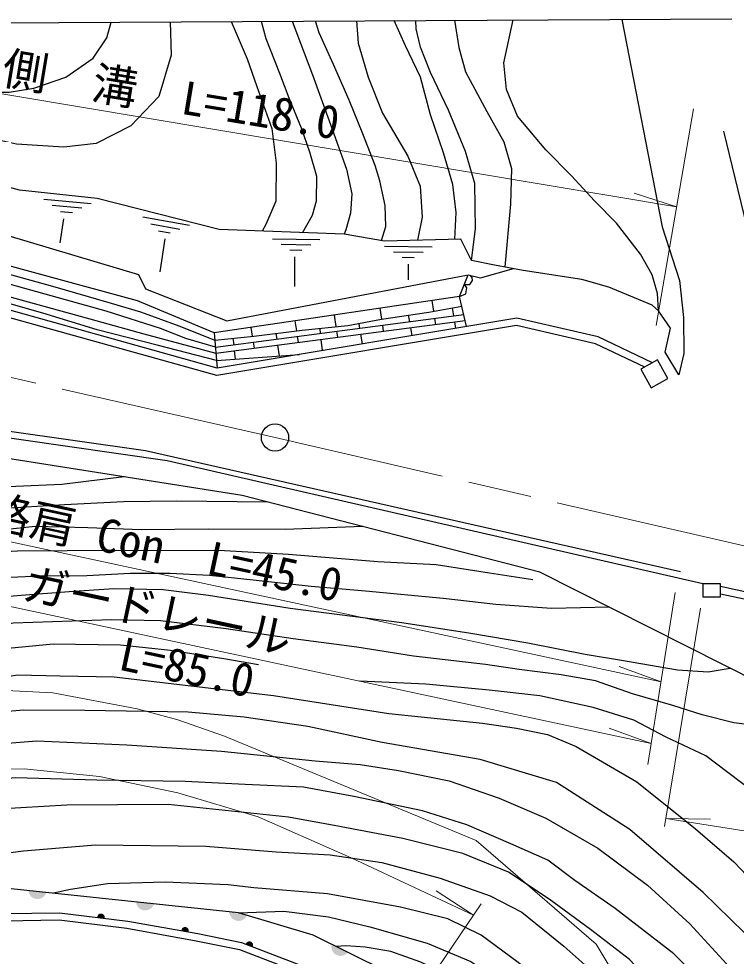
# Model space of a CAD drawing. Units: millimetres at full size, sheet at 1:1000; details may follow other scales. Extents: x 40000 to 680000, y 20000 to 380000.
# Drawn here: x 175747 to 215216, y 294861 to 346401 of the extents above; entities that cross this region are included whole.
import ezdxf
from ezdxf.enums import TextEntityAlignment as Align

# ---------------------------------------------------------------- set-up
doc = ezdxf.new("R2010")
doc.units = ezdxf.units.MM
doc.header["$LTSCALE"] = 1000
doc.linetypes.add('CHAIN', pattern=[18.5, 12, -1.5, 3.5, -1.5])
for name, color, linetype, lineweight in [('M-BGD', 7, 'Continuous', 25), ('M-BMK', 2, 'CHAIN', 13), ('M-BMK-OTRS', 5, 'Continuous', 25), ('M-BMK-SRVR', 3, 'Continuous', 25), ('M-STR-HTXT', 7, 'Continuous', 13)]:
    doc.layers.add(name, color=color, linetype=linetype, lineweight=lineweight)
doc.styles.add('ＭＳ ゴシック', font='')
doc.styles.get('ＭＳ ゴシック').set_extended_font_data('MS Gothic')

msp = doc.modelspace()

# ---------------------------------------------------------------- hatches: boundary and pattern name
at = {"layer": 'M-BGD'}
for points in [[(177261, 298365), (176275, 298462, 0.82183)], [(183184, 297734), (182199, 297840, 0.82183)], [(180068, 297003), (180466, 296951, 0.4608), (180297, 297210, 0.4608)], [(188300, 297105), (187334, 297323, 0.82183)], [(184695, 296274), (185089, 296192, 0.4608), (184940, 296463, 0.4608)], [(188239, 295519), (188614, 295374, 0.4608), (188511, 295665, 0.4608)], [(193850, 295078), (192962, 295518, 0.82183)]]:
    msp.add_hatch(color=256, dxfattribs=at).paths.add_polyline_path(points)

# ---------------------------------------------------------------- linework, layer by layer
for p, q in [((177133, 336491), (179731, 336252)), ((177590, 336148), (179219, 335998)), ((178048, 335804), (178707, 335744)), ((178209, 335406), (178008, 334074)), ((182582, 335515), (185148, 335045)), ((183007, 335132), (184615, 334838)), ((183432, 334749), (184083, 334630)), ((183784, 334303), (183507, 332493)), ((189700, 334309), (192308, 334269)), ((190182, 334002), (191817, 333977)), ((190664, 333694), (191326, 333684)), ((195875, 333902), (198483, 333863)), ((196357, 333595), (197992, 333570)), ((190919, 333315), (190919, 331683)), ((196839, 333288), (197501, 333277)), ((197163, 332910), (197163, 332052)), ((198573, 330326), (198486, 330914)), ((195722, 329885), (195632, 330488)), ((199583, 330506), (199657, 330061)), ((186570, 328337), (200229, 330136)), ((193215, 329475), (193120, 330113)), ((197174, 330106), (197235, 329742)), ((198682, 329598), (198633, 329926)), ((186596, 328021), (200305, 329810)), ((188611, 328951), (188540, 329429)), ((191043, 329242), (190961, 329790)), ((192349, 329098), (192319, 329381)), ((194454, 329653), (194499, 329381)), ((195820, 329225), (195772, 329549)), ((197289, 329417), (197362, 328974)), ((199712, 329733), (199771, 329375)), ((186506, 329125), (186663, 327194)), ((187589, 328471), (187550, 328839)), ((189897, 329105), (189943, 328781)), ((191137, 328614), (191089, 328932)), ((193302, 328896), (193254, 329217)), ((194553, 329059), (194642, 328521)), ((188709, 328297), (188662, 328612)), ((189988, 328464), (190073, 327864)), ((192448, 328156), (192383, 328776)), ((186629, 327609), (191184, 327946)), ((187672, 327686), (187622, 328155))]:
    msp.add_line(p, q, dxfattribs=at)
for points in [[(208916, 346367), (211144, 334965), (212086, 332005), (212323, 329977), (212324, 327994), (212053, 326820), (211314, 328064), (211607, 329391), (210946, 330350), (210883, 331296), (210594, 332319), (209952, 333465), (208627, 335164), (207419, 336396), (206150, 337761), (204736, 339186), (203187, 341039), (202571, 342512), (202438, 343985), (202944, 346334)], [(149001, 340169), (150107, 341037), (151706, 341581), (153442, 342006), (155604, 342329), (157918, 342721), (160522, 342738), (166091, 342689), (169478, 342451), (172031, 342366), (175217, 342372), (176581, 342590), (178345, 343197), (179844, 344237), (180600, 345352), (180823, 346210)], [(184073, 346228), (184141, 344390), (183461, 342128), (181912, 340512), (180006, 339542), (178236, 339338), (175632, 339508), (172467, 340205), (170228, 340494), (167369, 340852), (164493, 341073), (161481, 341175), (158258, 341054), (155569, 340594), (153629, 340152), (151962, 339591)], [(187431, 346247), (188319, 344204), (188841, 342673), (189668, 340370), (189899, 338462), (189887, 336372), (189340, 335084), (189144, 334721)], [(191355, 334638), (191914, 335601), (192118, 336383), (192150, 337722), (191761, 339070), (191299, 340383), (190630, 342035), (190106, 343390), (189364, 345298), (189108, 346256)], [(190787, 346266), (191899, 343312), (192905, 340579), (193779, 338124), (194064, 336773), (194004, 335707), (193749, 334791), (193655, 334550)], [(195704, 334209), (195934, 334978), (195898, 336140), (195612, 337491), (195348, 338340), (194672, 340068), (193932, 341934), (193053, 343894), (192276, 345635), (192063, 346273)], [(194322, 346285), (194426, 345056), (194965, 343184), (195761, 341218), (197142, 338855), (197821, 337193), (197943, 335494), (197683, 334227)], [(199728, 334278), (199810, 335753), (199631, 337293), (199117, 339025), (198406, 341124), (197844, 343184), (197025, 344915), (196392, 346297)], [(200649, 333104), (200875, 334847), (200841, 337351), (200316, 339104), (199381, 341380), (198399, 343455), (197855, 344843), (197602, 345844), (197599, 346304)], [(199718, 346316), (199948, 344813), (200322, 343485), (201490, 341295), (202439, 339626), (202857, 338165), (202800, 336212), (202478, 332756)], [(214512, 340227), (216896, 330425)], [(210946, 330350), (210586, 330651), (208200, 331638), (206716, 332060), (203491, 332567), (201924, 332859), (200649, 333104), (200066, 334286), (195866, 334182), (193655, 334550), (186773, 334811), (180057, 336515), (175787, 336974), (171678, 338087), (167263, 337532), (163886, 337580), (152852, 335335), (146763, 332413), (145316, 332293), (141673, 332486)], [(140079, 329159), (144144, 330453), (147963, 331158), (152115, 333002), (155331, 334394), (158445, 335478), (161146, 336079), (163697, 336100), (170217, 335945), (182344, 332345), (182711, 331552), (187200, 329785), (200477, 332317), (201139, 332162), (202971, 332664)], [(199995, 331139), (186506, 329125), (182281, 330901), (167927, 334794), (162225, 334817), (160374, 334702), (158823, 334563), (157295, 334146), (156069, 333684), (154685, 333127), (153033, 332218), (150714, 331068), (149062, 330160), (146632, 328936), (146926, 328305)], [(146779, 328620), (148265, 329407), (149852, 330235), (151040, 330886), (152446, 331634), (153649, 332239), (154830, 332821), (156071, 333342), (157108, 333643), (158404, 333972), (161658, 334345), (164658, 334530), (167219, 334480), (168182, 334379), (169736, 333839), (172748, 333029), (177604, 331704), (180833, 330772), (182440, 330286), (184554, 329511), (186536, 328733)], [(186570, 328337), (184934, 328816), (183547, 329380), (180561, 330320), (168107, 333793), (167073, 333904), (162213, 333886), (159111, 333535), (156655, 332963), (154343, 332033), (152443, 331023)], [(155226, 331833), (156387, 332393), (157934, 332832), (159767, 333136), (161427, 333272), (166134, 333377), (168125, 333242), (174450, 331340), (179666, 329905), (182622, 329081), (186596, 328021)], [(186626, 327609), (183353, 328447), (180065, 329297), (177064, 330215), (173694, 331159), (169398, 332395), (168083, 332682), (167014, 332847), (165589, 332929), (164315, 332956), (162720, 332967), (160740, 332641)], [(210610, 327492), (207613, 328909), (203145, 329936), (186663, 327194), (168485, 332259), (166857, 332466), (164595, 332662), (162087, 332641), (160740, 332641), (158004, 332289), (155226, 331833), (152443, 331023), (149707, 329801), (146847, 328268), (143943, 326914), (140570, 325705)], [(210182, 327252), (207481, 328529), (203132, 329528), (186641, 326785), (168406, 331866), (166814, 332068), (164580, 332262), (162089, 332241), (160766, 332241), (158062, 331893), (155315, 331442), (152581, 330647), (149883, 329442), (147026, 327910), (144095, 326544), (140694, 325325)], [(200382, 329476), (199995, 331139), (200477, 332317)], [(199995, 331139), (200333, 331284), (200389, 331613), (200263, 331795), (200558, 331786), (200704, 332002), (200690, 332171), (200572, 332295)], [(186536, 328733), (186538, 328732), (188674, 328958), (191333, 329277), (193848, 329542), (195702, 329882), (198311, 330279), (200120, 330602)], [(212150, 315986), (182726, 322654), (167481, 324811)], [(213382, 315337), (183907, 322100), (167443, 324470)], [(223031, 313325), (220861, 309581), (216556, 309861), (204414, 315983), (188042, 320197), (172342, 322668), (167627, 322572), (166233, 321811)], [(181543, 321220), (178111, 320788), (173885, 320615), (170585, 320287), (168250, 319940), (166294, 319304)], [(166331, 317780), (168113, 318242), (169503, 318512), (172069, 319167), (174636, 319476), (178264, 319688), (181506, 319862), (184441, 319901), (189415, 319844)], [(194668, 318491), (190394, 318321), (186168, 318340), (182475, 318301), (179542, 318416), (176647, 318493), (174949, 318301), (171394, 317721), (168576, 316988), (166369, 316194)], [(166393, 315200), (167898, 315798), (170305, 316447), (173290, 317025), (175673, 317145), (181144, 317183), (187068, 317163), (190581, 316971), (195508, 316566), (198712, 316392), (201645, 315948), (204018, 315582)], [(208251, 314048), (205061, 313984), (201994, 314197), (199091, 314525), (194827, 314938), (191839, 315195), (188644, 315530), (186248, 315787), (184067, 315905), (181882, 315901), (179501, 315766), (176878, 315749), (174936, 315664), (172185, 315270), (169937, 314845), (168367, 314296), (166434, 313506)], [(166462, 312364), (167914, 313053), (169953, 313667), (173465, 314512), (175883, 314715), (178519, 314907), (180982, 315084), (183693, 315031), (186192, 314712), (190682, 314003), (196826, 313210), (200624, 312628), (203756, 312087), (206908, 311465), (208895, 311144), (211984, 310602), (213667, 310503), (214890, 310701)], [(214351, 315198), (217098, 314604)], [(214351, 314789), (217036, 314208)], [(216713, 307499), (215085, 307700), (213334, 308134), (211731, 308645), (209515, 309295), (207469, 310008), (205579, 310333), (203270, 310627), (201414, 310891), (197453, 311359), (194350, 311847), (190851, 312316), (187165, 312856), (183553, 313298), (180850, 313347), (175432, 313176), (171845, 312513), (169118, 311801), (166494, 311037)], [(166530, 309566), (167714, 309995), (169841, 310609), (172766, 311409), (175166, 311799), (177637, 312031), (181352, 311973), (184089, 311684), (187037, 311236), (188931, 310904)], [(166570, 307891), (168010, 308544), (169860, 309248), (172775, 309854), (175674, 310328), (178015, 310279), (180995, 310230), (189760, 309196), (196109, 308215), (201256, 307667), (203124, 307394), (204829, 307049), (206402, 306393), (209745, 304458), (212976, 301872), (215082, 300054), (217600, 297418)], [(216042, 303991), (213546, 305875), (211369, 306910), (209591, 307838), (207350, 308537), (204403, 309174), (201616, 309492), (198138, 309810), (194508, 309977)], [(216412, 295426), (213387, 298366), (209354, 301837), (205320, 304412), (201136, 305681), (195730, 306604), (191641, 307500), (188140, 308004), (185059, 308284), (179389, 308368), (176028, 308396), (172695, 308116), (169586, 307333), (167485, 306465), (166614, 306100)], [(166655, 304409), (168339, 305267), (170340, 305914), (172585, 306377), (176735, 306699), (181685, 306477), (186897, 306129), (192056, 305599), (194523, 305396), (196644, 305069), (199425, 304497), (202178, 303560), (204747, 302459), (207609, 300801), (210342, 298763), (212667, 296644), (215893, 293131)], [(216964, 289068), (214785, 291949), (211781, 294999), (208560, 297493), (206343, 299025), (204858, 300142), (202815, 301050), (200404, 302080), (197958, 302848), (194174, 303650), (191416, 304154), (188209, 304308), (184910, 304462), (180037, 304546), (175566, 304674), (172182, 304358), (169630, 303863), (166692, 302892)], [(216428, 286966), (213988, 289714), (211857, 292015), (209338, 294680), (207192, 296327), (204934, 297996), (202680, 299482), (200173, 300508), (196869, 301333), (193091, 302058), (190581, 302509), (186761, 302910), (183962, 303200), (178401, 303165), (174582, 302953), (171188, 302422), (166735, 301206)], [(166780, 299265), (171136, 300028), (176000, 300655), (179968, 300991), (186041, 300907), (189915, 300605), (192886, 300445), (195715, 300009), (198937, 299151), (201686, 298181), (203416, 297276), (205731, 295413), (207720, 293652), (211703, 289653), (212964, 288021), (214467, 285921), (216032, 283141)], [(197984, 293037), (191934, 296023), (187841, 297239), (172172, 298901), (156001, 292987), (134883, 272303), (121994, 268171), (101919, 264489), (91808, 263414), (84013, 262773), (78887, 262240), (71764, 261394)], [(220342, 258225), (219911, 260436), (219113, 264464), (217735, 271268), (217037, 274318), (216233, 277441), (214732, 281529), (213605, 284116), (212341, 285912), (209647, 288946), (206249, 292066), (203227, 294514), (201192, 296015), (199354, 296923), (196739, 297560), (192728, 298291), (188678, 298626), (187265, 298788), (183808, 298926), (180627, 298847), (178592, 298531), (177651, 298320)], [(165598, 294989), (167953, 295836), (169778, 296439), (171034, 296877), (172860, 297117), (174954, 297214), (177990, 297256), (181750, 296798), (185592, 296110), (188000, 295609), (191147, 294413), (193569, 293292), (196265, 291855), (197166, 291285), (198742, 289809), (200600, 287731), (203186, 284441), (205110, 281508), (206916, 278212), (208407, 275532), (209759, 273253), (213194, 267771), (218368, 259132)], [(187841, 297239), (190327, 297332), (192784, 297021), (195067, 296479), (198221, 295578), (200609, 294576), (202211, 293504), (205572, 290829), (207311, 289018), (208905, 286972), (211590, 282816), (213111, 279648), (214071, 277168), (215557, 272288), (216517, 267509), (217330, 262787)], [(165733, 294613), (168083, 295458), (169907, 296061), (171127, 296485), (172896, 296718), (174966, 296814), (177968, 296855), (181691, 296403), (185516, 295717), (187888, 295224), (190991, 294044), (193391, 292934), (196064, 291509), (196920, 290968), (198456, 289529), (200293, 287473), (202861, 284207), (204766, 281302), (206566, 278019), (208060, 275333), (209418, 273045), (212853, 267562), (218024, 258930)], [(213416, 268712), (213332, 270821), (212800, 273109), (212267, 274679), (211040, 277553), (209581, 280217), (208307, 282546), (207335, 284556), (205519, 287532), (203960, 289877), (201998, 291921), (199953, 293530), (197868, 294543), (196210, 295130), (194802, 295363), (193748, 295432), (193221, 295388)]]:
    msp.add_lwpolyline(points, dxfattribs=at)
for points in [[(210879, 327643), (209971, 327134), (210542, 326116), (211449, 326624)], [(214351, 315337), (213382, 315337), (213382, 314628), (214351, 314628)]]:
    msp.add_lwpolyline(points, close=True, dxfattribs=at)
at = {"layer": 'M-BMK'}
msp.add_lwpolyline([(217064, 317089), (189844, 323377), (170461, 327792), (165847, 328533), (162174, 328673), (158134, 328324), (154350, 327341), (150973, 326148), (148194, 324852), (144565, 323267), (141183, 322060)], dxfattribs=at)
at = {"layer": 'M-BMK-OTRS'}
msp.add_line((71356, 345598), (214975, 346401), dxfattribs=at)
at = {"layer": 'M-BMK-SRVR'}
msp.add_circle((189844, 323377), 750, dxfattribs=at)
at = {"layer": 'M-STR-HTXT'}
for p, q in [((210805, 329533), (212866, 341447)), ((211936, 336068), (209595, 336808)), ((211079, 309953), (167473, 319316)), ((211860, 314867), (210356, 305403)), ((213251, 314003), (211264, 301997)), ((211079, 309953), (208773, 310797)), ((210539, 306555), (208233, 307397)), ((211337, 302440), (213792, 302398)), ((200763, 297126), (198703, 298462)), ((201179, 297738), (196904, 291448))]:
    msp.add_line(p, q, dxfattribs=at)
for points in [[(211936, 336068), (168228, 343366), (161650, 343973), (155946, 344108), (151276, 343722), (145355, 342462), (142596, 341450), (137681, 338964), (135089, 338220), (132323, 337964), (129771, 338520), (127988, 339411), (126018, 341226), (124255, 343991), (123788, 345891)], [(210539, 306555), (175199, 314098), (166371, 314044), (161937, 313334), (154346, 311113), (149112, 308861), (140308, 303391)], [(69629, 274953), (118716, 282386), (140230, 300721), (152239, 306102), (154879, 306966), (157098, 307653), (158895, 308185), (162867, 309035), (166541, 309463), (172100, 309612), (177614, 309334), (182266, 308466), (184500, 307862), (187074, 306960), (200906, 301228), (207509, 295528), (227586, 262090), (242963, 256793), (259828, 264241), (252105, 295027), (251261, 296144), (211337, 302440)], [(70427, 269882), (120102, 277473), (142378, 296575), (156081, 302801), (161943, 304226), (166724, 305035), (176041, 305165), (180191, 304750), (184496, 303844), (188917, 302518), (194027, 300264), (200763, 297126)]]:
    msp.add_lwpolyline(points, dxfattribs=at)

# ---------------------------------------------------------------- texts
at = {"layer": 'M-STR-HTXT', "style": 'ＭＳ ゴシック'}
for s, rotation, p in [('側\u3000溝\u3000L=118.0', 350.522, (174645, 342294)), ('路肩 Con  L=45.0', 347.881, (173673, 317984)), ('ガードレール', 347.952, (175743, 313982)), ('L=85.0', 347.952, (181039, 310098))]:
    msp.add_text(s, height=1833, rotation=rotation, dxfattribs=at).set_placement(p, align=Align.BOTTOM_LEFT)

doc.saveas('drawing.dxf')
